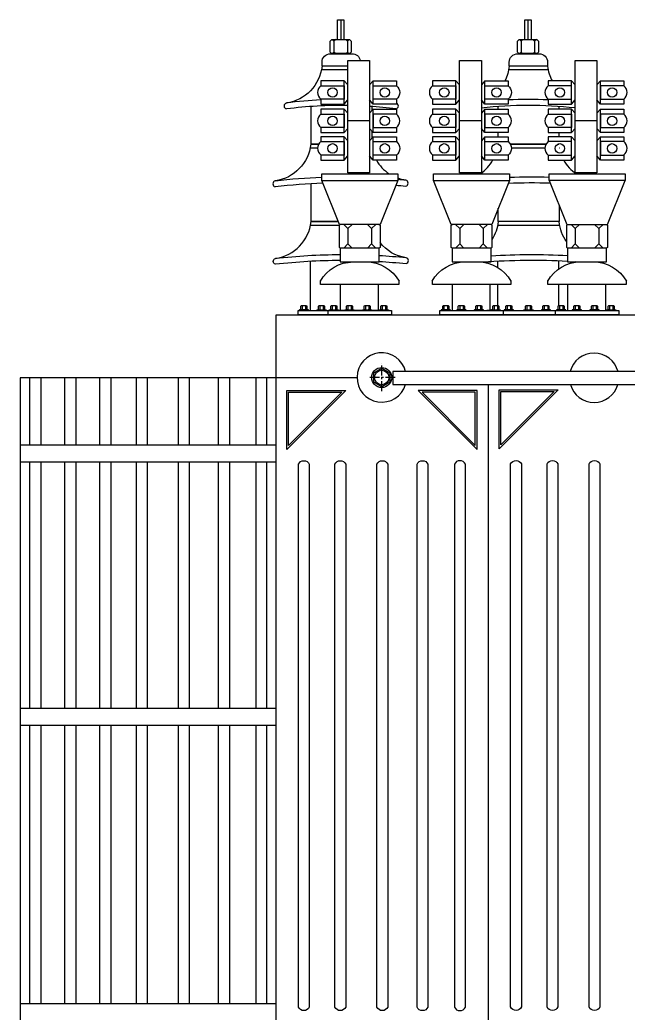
# Model space of a CAD drawing. Header units: millimetres. Extents: x 20927 to 53748, y 38421 to 54891.
# Drawn here: x 49194 to 50182, y 39527 to 41141 of the extents above; entities that cross this region are included whole.
import ezdxf

# ---------------------------------------------------------------- set-up
doc = ezdxf.new("R2010")
doc.units = ezdxf.units.MM
doc.linetypes.add('CENTERX2', pattern=[101.6, 63.5, -12.7, 12.7, -12.7])
doc.layers.add('DETAIL', color=4, linetype='Continuous')
doc.layers.add('TRANS', color=2, linetype='Continuous')

msp = doc.modelspace()

# ---------------------------------------------------------------- linework, layer by layer
at = {"layer": 'DETAIL', "color": 241, "ltscale": 0.25}
for p, q in [((49715.1, 41140.9), (49715.1, 41109.1)), ((50019.3, 41140.9), (50019.3, 41109.1)), ((49704.1, 41106.4), (49704.1, 41088.6)), ((49726.1, 41106.4), (49726.1, 41088.6)), ((50008.3, 41106.4), (50011.1, 41109.1)), ((50030.2, 41106.4), (50027.5, 41109.1)), ((50008.3, 41088.6), (50011.1, 41085.8)), ((50030.2, 41088.6), (50027.5, 41085.8)), ((49767.8, 41033.9), (49805.7, 41033.9)), ((49767.8, 41012.2), (49767.8, 41033.9)), ((49949.4, 41033.9), (49987.3, 41033.9)), ((49949.4, 41012.2), (49949.4, 41033.9)), ((50090.2, 41033.9), (50052.3, 41033.9)), ((50090.2, 41012.2), (50090.2, 41033.9)), ((49805.7, 41012.2), (49767.8, 41012.2)), ((49987.3, 41012.2), (49949.4, 41012.2)), ((50052.3, 41012.2), (50090.2, 41012.2)), ((49767.8, 40943), (49805.7, 40943)), ((49767.8, 40921.3), (49767.8, 40943)), ((49949.4, 40943), (49987.3, 40943)), ((49949.4, 40921.3), (49949.4, 40943)), ((50090.2, 40943), (50052.3, 40943)), ((50090.2, 40921.3), (50090.2, 40943)), ((49805.7, 40921.3), (49767.8, 40921.3)), ((49987.3, 40921.3), (49949.4, 40921.3)), ((50052.3, 40921.3), (50090.2, 40921.3)), ((49726.9, 40801.7), (49733.7, 40808.5)), ((49765.2, 40801.7), (49758.4, 40808.5)), ((49908.5, 40801.7), (49915.3, 40808.5)), ((49946.8, 40801.7), (49940, 40808.5)), ((50096.2, 40801.7), (50096.2, 40776.8)), ((50134.6, 40801.7), (50134.6, 40776.8)), ((49726.9, 40776.8), (49733.7, 40769.9)), ((49765.2, 40776.8), (49758.4, 40769.9)), ((49908.5, 40776.8), (49915.3, 40769.9)), ((49946.8, 40776.8), (49940, 40769.9)), ((49652.6, 40676), (49652.6, 40670.6)), ((49658.1, 40676), (49658.1, 40670.6)), ((49681.3, 40676), (49682, 40676.7)), ((49681.3, 40670.6), (49682, 40669.9)), ((49686.7, 40676), (49686.1, 40676.7)), ((49686.7, 40670.6), (49686.1, 40669.9)), ((49701.3, 40676), (49701.3, 40670.6)), ((49706.8, 40676), (49706.8, 40670.6)), ((49726.8, 40676), (49726.8, 40670.6)), ((49732.2, 40676), (49732.2, 40670.6)), ((49755.3, 40676), (49755.3, 40670.6)), ((49760.8, 40676), (49760.8, 40670.6)), ((49782.5, 40676), (49782.5, 40670.6)), ((49788, 40676), (49788, 40670.6)), ((49882.9, 40676), (49882.9, 40670.6)), ((49888.4, 40676), (49888.4, 40670.6)), ((49908.4, 40676), (49908.4, 40670.6)), ((49913.9, 40676), (49913.9, 40670.6)), ((49937, 40676), (49937, 40670.6)), ((49942.4, 40676), (49942.4, 40670.6)), ((49969.6, 40676), (49969.6, 40670.6)), ((49985.5, 40676), (49985.5, 40670.6)), ((49990.9, 40676), (49990.9, 40670.6)), ((50017.5, 40676), (50018.1, 40676.7)), ((50017.5, 40670.6), (50018.1, 40669.9)), ((50022.9, 40676), (50022.3, 40676.7)), ((50022.9, 40670.6), (50022.3, 40669.9)), ((50045.9, 40676), (50045.9, 40670.6)), ((50051.4, 40676), (50051.4, 40670.6)), ((50070.7, 40676), (50070.7, 40670.6)), ((50076.2, 40676), (50076.2, 40670.6)), ((50096.1, 40676), (50096.1, 40670.6)), ((50101.6, 40676), (50101.6, 40670.6)), ((50124.7, 40676), (50124.7, 40670.6)), ((50130.2, 40676), (50130.2, 40670.6)), ((50151.9, 40676), (50151.9, 40670.6)), ((50157.4, 40676), (50157.4, 40670.6))]:
    msp.add_line(p, q, dxfattribs=at)
at = {"layer": 'DETAIL', "ltscale": 0.25}
for p, q in [((49720.8, 41042), (49726.6, 41035.5)), ((49767.8, 41042), (49761.9, 41035.5)), ((49902.4, 41042), (49908.2, 41035.5)), ((49949.4, 41042), (49943.6, 41035.5)), ((50090.2, 41042), (50096, 41035.5)), ((50137.1, 41042), (50131.3, 41035.5)), ((49720.8, 41004.1), (49726.6, 41010.7)), ((49767.8, 41004.1), (49761.9, 41010.7)), ((49902.4, 41004.1), (49908.2, 41010.7)), ((49949.4, 41004.1), (49943.6, 41010.7)), ((50090.2, 41004.1), (50096, 41010.7)), ((50137.1, 41004.1), (50131.3, 41010.7)), ((49720.8, 40995.8), (49726.6, 40989.3)), ((49767.8, 40995.8), (49761.9, 40989.3)), ((49902.4, 40995.8), (49908.2, 40989.3)), ((49949.4, 40995.8), (49943.6, 40989.3)), ((50090.2, 40995.8), (50096, 40989.3)), ((50137.1, 40995.8), (50131.3, 40989.3)), ((49761.9, 40976.9), (49726.6, 40976.9)), ((49943.6, 40976.9), (49908.2, 40976.9)), ((50131.3, 40976.9), (50096, 40976.9)), ((49720.8, 40957.9), (49726.6, 40964.5)), ((49767.8, 40957.9), (49761.9, 40964.5)), ((49902.4, 40957.9), (49908.2, 40964.5)), ((49949.4, 40957.9), (49943.6, 40964.5)), ((50090.2, 40957.9), (50096, 40964.5)), ((50137.1, 40957.9), (50131.3, 40964.5)), ((49720.8, 40951.1), (49726.6, 40944.6)), ((49767.8, 40951.1), (49761.9, 40944.6)), ((49902.4, 40951.1), (49908.2, 40944.6)), ((49949.4, 40951.1), (49943.6, 40944.6)), ((50090.2, 40951.1), (50096, 40944.6)), ((50137.1, 40951.1), (50131.3, 40944.6)), ((49720.8, 40913.2), (49726.6, 40919.8)), ((49767.8, 40913.2), (49761.9, 40919.8)), ((49902.4, 40913.2), (49908.2, 40919.8)), ((49949.4, 40913.2), (49943.6, 40919.8)), ((50090.2, 40913.2), (50096, 40919.8)), ((50137.1, 40913.2), (50131.3, 40919.8)), ((49684.4, 40880), (49684.4, 40890.7)), ((49684.4, 40890.7), (49807.7, 40890.7)), ((49807.7, 40890.7), (49807.7, 40880)), ((49866, 40880), (49866, 40890.7)), ((49866, 40890.7), (49989.3, 40890.7)), ((49989.3, 40890.7), (49989.3, 40880)), ((50053.8, 40880), (50053.8, 40890.7)), ((50053.8, 40890.7), (50177.1, 40890.7)), ((50177.1, 40890.7), (50177.1, 40880)), ((49665.7, 40748.5), (49665.7, 40668.9)), ((49969.9, 40748.5), (49969.9, 40738.7)), ((50068.8, 40749), (50068.8, 40735.9)), ((49714.3, 40710.7), (49714.3, 40668.9)), ((49776, 40710.7), (49776, 40668.9)), ((49896, 40710.7), (49896, 40668.9)), ((49957.6, 40710.7), (49957.6, 40668.9)), ((49969.9, 40710.8), (49969.9, 40676.7)), ((50068.8, 40710.8), (50068.8, 40676.3)), ((50083.7, 40710.7), (50083.7, 40668.9)), ((50145.4, 40710.7), (50145.4, 40668.9)), ((50064, 40661.5), (50064, 40668.5)), ((49210.1, 40449.9), (49210.1, 40559.5)), ((49227.8, 40559.5), (49227.8, 40449.9)), ((49266.9, 40449.9), (49266.9, 40559.5)), ((49284.5, 40559.5), (49284.5, 40449.9)), ((49323.9, 40449.9), (49323.9, 40559.5)), ((49341.6, 40559.5), (49341.6, 40449.9)), ((49383.1, 40449.9), (49383.1, 40559.5)), ((49400.8, 40559.5), (49400.8, 40449.9)), ((49451.4, 40449.9), (49451.4, 40559.5)), ((49469, 40559.5), (49469, 40449.9)), ((49516.6, 40449.9), (49516.6, 40559.5)), ((49534.3, 40559.5), (49534.3, 40449.9)), ((49577.4, 40559.5), (49577.4, 40449.9)), ((49595.1, 40449.9), (49595.1, 40559.5)), ((49609.4, 40449.9), (49193.7, 40449.9)), ((49609.4, 40422.5), (49193.7, 40422.5)), ((49210.1, 40021.9), (49210.1, 40422.5)), ((49227.8, 40422.5), (49227.8, 40021.9)), ((49266.9, 40021.9), (49266.9, 40422.5)), ((49284.5, 40422.5), (49284.5, 40021.9)), ((49323.9, 40021.9), (49323.9, 40422.5)), ((49341.6, 40422.5), (49341.6, 40021.9)), ((49383.1, 40021.9), (49383.1, 40422.5)), ((49400.8, 40422.5), (49400.8, 40021.9)), ((49451.4, 40021.9), (49451.4, 40422.5)), ((49469, 40422.5), (49469, 40021.9)), ((49516.6, 40021.9), (49516.6, 40422.5)), ((49534.3, 40422.5), (49534.3, 40021.9)), ((49577.4, 40422.5), (49577.4, 40021.9)), ((49595.1, 40021.9), (49595.1, 40422.5)), ((49609.4, 40021.9), (49193.7, 40021.9)), ((49609.4, 39994.5), (49193.7, 39994.5)), ((49210.1, 39542.5), (49210.1, 39994.5)), ((49227.8, 39994.5), (49227.8, 39542.5)), ((49266.9, 39542.5), (49266.9, 39994.5)), ((49284.5, 39994.5), (49284.5, 39542.5)), ((49323.9, 39542.5), (49323.9, 39994.5)), ((49341.6, 39994.5), (49341.6, 39542.5)), ((49383.1, 39542.5), (49383.1, 39994.5)), ((49400.8, 39994.5), (49400.8, 39542.5)), ((49451.4, 39542.5), (49451.4, 39994.5)), ((49469, 39994.5), (49469, 39542.5)), ((49516.6, 39542.5), (49516.6, 39994.5)), ((49534.3, 39994.5), (49534.3, 39542.5)), ((49577.4, 39994.5), (49577.4, 39542.5)), ((49595.1, 39542.5), (49595.1, 39994.5)), ((49609.4, 39542.5), (49193.7, 39542.5))]:
    msp.add_line(p, q, dxfattribs=at)
at = {"layer": 'DETAIL', "color": 241, "linetype": 'CENTERX2', "ltscale": 0.25}
for p, q in [((49782, 40537.9), (49782, 40582.8)), ((49803.5, 40559.8), (49759.9, 40559.8))]:
    msp.add_line(p, q, dxfattribs=at)
at = {"layer": 'DETAIL', "ltscale": 0.25}
for points in [[(49709.8, 41109.1), (49709.8, 41140.9), (49720.4, 41140.9), (49720.4, 41109.1)], [(50014, 41109.1), (50014, 41140.9), (50024.6, 41140.9), (50024.6, 41109.1)], [(49700.7, 41085.8), (49698, 41088.6), (49698, 41106.4), (49700.7, 41109.1), (49729.5, 41109.1), (49732.2, 41106.4), (49732.2, 41088.6), (49729.5, 41085.8)], [(50004.9, 41085.8), (50002.2, 41088.6), (50002.2, 41106.4), (50004.9, 41109.1), (50033.7, 41109.1), (50036.4, 41106.4), (50036.4, 41088.6), (50033.7, 41085.8)], [(49729.5, 41086.2), (49700.7, 41086.2)], [(50033.7, 41086.2), (50004.9, 41086.2)], [(49765.4, 41000.1), (49765.4, 40993.2)], [(49970.7, 40995.8), (49970.7, 41000.1)], [(50069.6, 41000.1), (50069.6, 40995.8)], [(49765.4, 40960.6), (49765.4, 40948.5)], [(49970.7, 40951.1), (49970.7, 40957.9)], [(50069.6, 40957.9), (50069.6, 40951.1)], [(50069.6, 40939.6), (50069.6, 40939), (50067.9, 40939), (50069.6, 40939)], [(50070.1, 40839.2), (50070.1, 40813.1), (49971.2, 40813.1), (49971.2, 40834.7)], [(49777.7, 40808.5), (49779.1, 40807.2), (49779.1, 40771.3), (49777.7, 40769.9), (49714.3, 40769.9), (49713, 40771.3), (49713, 40807.2), (49714.3, 40808.5)], [(49959.3, 40808.5), (49960.7, 40807.2), (49960.7, 40771.3), (49959.3, 40769.9), (49896, 40769.9), (49894.6, 40771.3), (49894.6, 40807.2), (49896, 40808.5)], [(50147.1, 40808.5), (50148.5, 40807.2), (50148.5, 40771.3), (50147.1, 40769.9), (50083.7, 40769.9), (50082.4, 40771.3), (50082.4, 40807.2), (50083.7, 40808.5)], [(49714.3, 40769.9), (49714.3, 40747.5), (49777.7, 40747.5), (49777.7, 40769.9)], [(49896, 40769.9), (49896, 40747.5), (49959.3, 40747.5), (49959.3, 40769.9)], [(50083.7, 40769.9), (50083.7, 40747.5), (50147.1, 40747.5), (50147.1, 40769.9)], [(49809.7, 40717.2), (49809.7, 40710.8), (49682.4, 40710.8), (49682.4, 40717.2)], [(49991.3, 40717.2), (49991.3, 40710.8), (49864, 40710.8), (49864, 40717.2)], [(50179.1, 40717.2), (50179.1, 40710.8), (50051.8, 40710.8), (50051.8, 40717.2)], [(49786.1, 40661.5), (49645.9, 40661.5), (49645.9, 40668.5), (49797.5, 40668.5), (49797.5, 40661.5), (49694.6, 40661.5), (49694.6, 40668.5)], [(49979.1, 40668.5), (49979.1, 40661.5)]]:
    msp.add_lwpolyline(points, dxfattribs=at)
at = {"layer": 'DETAIL', "color": 241, "ltscale": 0.25}
for points in [[(49706.9, 41109.1), (49704.1, 41106.4), (49701.4, 41109.1)], [(49728.8, 41109.1), (49726.1, 41106.4), (49723.3, 41109.1)], [(50005.6, 41109.1), (50008.3, 41106.4), (50008.3, 41088.6), (50005.6, 41085.8)], [(50033, 41109.1), (50030.2, 41106.4), (50030.2, 41088.6), (50033, 41085.8)], [(49706.9, 41085.8), (49704.1, 41088.6), (49701.4, 41085.8)], [(49728.8, 41085.8), (49726.1, 41088.6), (49723.3, 41085.8)], [(49726.6, 41059.7), (49683.8, 41059.7)], [(50052.3, 41059.7), (49988, 41059.7)], [(49665.6, 40933.2), (49677.6, 40933.2)], [(49970.7, 40939.4), (49970.7, 40939), (49971.6, 40939), (49970.7, 40939)], [(49992.6, 40933.2), (50047, 40933.2)], [(50070.3, 40933.2), (50070.5, 40933.2)], [(49666.1, 40807.3), (49713.1, 40807.3)], [(49720, 40808.5), (49726.9, 40801.7), (49726.9, 40776.8), (49720, 40769.9)], [(49772.1, 40808.5), (49765.2, 40801.7), (49765.2, 40776.8), (49772.1, 40769.9)], [(49901.6, 40808.5), (49908.5, 40801.7), (49908.5, 40776.8), (49901.6, 40769.9)], [(49953.7, 40808.5), (49946.8, 40801.7), (49946.8, 40776.8), (49953.7, 40769.9)], [(49970.3, 40807.3), (50071, 40807.3)], [(50103.1, 40808.5), (50096.2, 40801.7), (50089.4, 40808.5)], [(50127.7, 40808.5), (50134.6, 40801.7), (50141.4, 40808.5)], [(50103.1, 40769.9), (50096.2, 40776.8), (50089.4, 40769.9)], [(50127.7, 40769.9), (50134.6, 40776.8), (50141.4, 40769.9)], [(49651.2, 40669.9), (49650.5, 40670.6), (49650.5, 40676), (49651.2, 40676.7), (49659.6, 40676.7), (49660.3, 40676), (49660.3, 40670.6), (49659.6, 40669.9)], [(49652, 40676.7), (49652.6, 40676), (49653.3, 40676.7)], [(49652, 40669.9), (49652.6, 40670.6), (49653.3, 40669.9)], [(49658.8, 40676.7), (49658.1, 40676), (49657.4, 40676.7)], [(49658.8, 40669.9), (49658.1, 40670.6), (49657.4, 40669.9)], [(49679.8, 40669.9), (49679.1, 40670.6), (49679.1, 40676), (49679.8, 40676.7), (49688.2, 40676.7), (49688.9, 40676), (49688.9, 40670.6), (49688.2, 40669.9)], [(49680.6, 40676.7), (49681.3, 40676), (49681.3, 40670.6), (49680.6, 40669.9)], [(49687.4, 40676.7), (49686.7, 40676), (49686.7, 40670.6), (49687.4, 40669.9)], [(49699.8, 40669.9), (49699.1, 40670.6), (49699.1, 40676), (49699.8, 40676.7), (49708.2, 40676.7), (49708.9, 40676), (49708.9, 40670.6), (49708.2, 40669.9)], [(49700.6, 40676.7), (49701.3, 40676), (49702, 40676.7)], [(49700.6, 40669.9), (49701.3, 40670.6), (49702, 40669.9)], [(49707.5, 40676.7), (49706.8, 40676), (49706.1, 40676.7)], [(49707.5, 40669.9), (49706.8, 40670.6), (49706.1, 40669.9)], [(49725.3, 40669.9), (49724.6, 40670.6), (49724.6, 40676), (49725.3, 40676.7), (49733.7, 40676.7), (49734.4, 40676), (49734.4, 40670.6), (49733.7, 40669.9)], [(49726.1, 40676.7), (49726.8, 40676), (49727.4, 40676.7)], [(49726.1, 40669.9), (49726.8, 40670.6), (49727.4, 40669.9)], [(49732.9, 40676.7), (49732.2, 40676), (49731.5, 40676.7)], [(49732.9, 40669.9), (49732.2, 40670.6), (49731.5, 40669.9)], [(49753.9, 40669.9), (49753.2, 40670.6), (49753.2, 40676), (49753.9, 40676.7), (49762.3, 40676.7), (49763, 40676), (49763, 40670.6), (49762.3, 40669.9)], [(49754.7, 40676.7), (49755.3, 40676), (49756, 40676.7)], [(49754.7, 40669.9), (49755.3, 40670.6), (49756, 40669.9)], [(49761.5, 40676.7), (49760.8, 40676), (49760.1, 40676.7)], [(49761.5, 40669.9), (49760.8, 40670.6), (49760.1, 40669.9)], [(49781.1, 40669.9), (49780.4, 40670.6), (49780.4, 40676), (49781.1, 40676.7), (49789.5, 40676.7), (49790.2, 40676), (49790.2, 40670.6), (49789.5, 40669.9)], [(49781.9, 40676.7), (49782.5, 40676), (49783.2, 40676.7)], [(49781.9, 40669.9), (49782.5, 40670.6), (49783.2, 40669.9)], [(49788.7, 40676.7), (49788, 40676), (49787.3, 40676.7)], [(49788.7, 40669.9), (49788, 40670.6), (49787.3, 40669.9)], [(49881.5, 40669.9), (49880.8, 40670.6), (49880.8, 40676), (49881.5, 40676.7), (49889.9, 40676.7), (49890.6, 40676), (49890.6, 40670.6), (49889.9, 40669.9)], [(49882.2, 40676.7), (49882.9, 40676), (49883.6, 40676.7)], [(49882.2, 40669.9), (49882.9, 40670.6), (49883.6, 40669.9)], [(49889.1, 40676.7), (49888.4, 40676), (49887.7, 40676.7)], [(49889.1, 40669.9), (49888.4, 40670.6), (49887.7, 40669.9)], [(49906.9, 40669.9), (49906.2, 40670.6), (49906.2, 40676), (49906.9, 40676.7), (49915.3, 40676.7), (49916, 40676), (49916, 40670.6), (49915.3, 40669.9)], [(49907.7, 40676.7), (49908.4, 40676), (49909.1, 40676.7)], [(49907.7, 40669.9), (49908.4, 40670.6), (49909.1, 40669.9)], [(49914.5, 40676.7), (49913.9, 40676), (49913.2, 40676.7)], [(49914.5, 40669.9), (49913.9, 40670.6), (49913.2, 40669.9)], [(49935.5, 40669.9), (49934.8, 40670.6), (49934.8, 40676), (49935.5, 40676.7), (49943.9, 40676.7), (49944.6, 40676), (49944.6, 40670.6), (49943.9, 40669.9)], [(49936.3, 40676.7), (49937, 40676), (49937.7, 40676.7)], [(49936.3, 40669.9), (49937, 40670.6), (49937.7, 40669.9)], [(49943.1, 40676.7), (49942.4, 40676), (49941.8, 40676.7)], [(49943.1, 40669.9), (49942.4, 40670.6), (49941.8, 40669.9)], [(49962.7, 40669.9), (49962, 40670.6), (49962, 40676), (49962.7, 40676.7), (49971.1, 40676.7), (49971.8, 40676), (49971.8, 40670.6), (49971.1, 40669.9)], [(49963.8, 40676.7), (49964.5, 40676), (49964.5, 40670.6), (49963.8, 40669.9)], [(49970.3, 40676.7), (49969.6, 40676), (49969, 40676.7)], [(49970.3, 40669.9), (49969.6, 40670.6), (49969, 40669.9)], [(49984, 40669.9), (49983.3, 40670.6), (49983.3, 40676), (49984, 40676.7), (49992.4, 40676.7), (49993.1, 40676), (49993.1, 40670.6), (49992.4, 40669.9)], [(49984.8, 40676.7), (49985.5, 40676), (49986.1, 40676.7)], [(49984.8, 40669.9), (49985.5, 40670.6), (49986.1, 40669.9)], [(49991.6, 40676.7), (49990.9, 40676), (49990.3, 40676.7)], [(49991.6, 40669.9), (49990.9, 40670.6), (49990.3, 40669.9)], [(50016, 40669.9), (50015.3, 40670.6), (50015.3, 40676), (50016, 40676.7), (50024.4, 40676.7), (50025.1, 40676), (50025.1, 40670.6), (50024.4, 40669.9)], [(50016.8, 40676.7), (50017.5, 40676), (50017.5, 40670.6), (50016.8, 40669.9)], [(50023.6, 40676.7), (50022.9, 40676), (50022.9, 40670.6), (50023.6, 40669.9)], [(50044.4, 40669.9), (50043.7, 40670.6), (50043.7, 40676), (50044.4, 40676.7), (50052.8, 40676.7), (50053.5, 40676), (50053.5, 40670.6), (50052.8, 40669.9)], [(50045.2, 40676.7), (50045.9, 40676), (50046.6, 40676.7)], [(50045.2, 40669.9), (50045.9, 40670.6), (50046.6, 40669.9)], [(50052, 40676.7), (50051.4, 40676), (50050.7, 40676.7)], [(50052, 40669.9), (50051.4, 40670.6), (50050.7, 40669.9)], [(50069.2, 40669.9), (50068.5, 40670.6), (50068.5, 40676), (50069.2, 40676.7), (50077.6, 40676.7), (50078.3, 40676), (50078.3, 40670.6), (50077.6, 40669.9)], [(50070, 40676.7), (50070.7, 40676), (50071.4, 40676.7)], [(50070, 40669.9), (50070.7, 40670.6), (50071.4, 40669.9)], [(50076.9, 40676.7), (50076.2, 40676), (50075.5, 40676.7)], [(50076.9, 40669.9), (50076.2, 40670.6), (50075.5, 40669.9)], [(50094.7, 40669.9), (50094, 40670.6), (50094, 40676), (50094.7, 40676.7), (50103.1, 40676.7), (50103.8, 40676), (50103.8, 40670.6), (50103.1, 40669.9)], [(50095.5, 40676.7), (50096.1, 40676), (50096.8, 40676.7)], [(50095.5, 40669.9), (50096.1, 40670.6), (50096.8, 40669.9)], [(50102.3, 40676.7), (50101.6, 40676), (50100.9, 40676.7)], [(50102.3, 40669.9), (50101.6, 40670.6), (50100.9, 40669.9)], [(50123.3, 40669.9), (50122.6, 40670.6), (50122.6, 40676), (50123.3, 40676.7), (50131.7, 40676.7), (50132.4, 40676), (50132.4, 40670.6), (50131.7, 40669.9)], [(50124, 40676.7), (50124.7, 40676), (50125.4, 40676.7)], [(50124, 40669.9), (50124.7, 40670.6), (50125.4, 40669.9)], [(50130.9, 40676.7), (50130.2, 40676), (50129.5, 40676.7)], [(50130.9, 40669.9), (50130.2, 40670.6), (50129.5, 40669.9)], [(50150.5, 40669.9), (50149.8, 40670.6), (50149.8, 40676), (50150.5, 40676.7), (50158.9, 40676.7), (50159.6, 40676), (50159.6, 40670.6), (50158.9, 40669.9)], [(50151.2, 40676.7), (50151.9, 40676), (50152.6, 40676.7)], [(50151.2, 40669.9), (50151.9, 40670.6), (50152.6, 40669.9)], [(50158.1, 40676.7), (50157.4, 40676), (50156.7, 40676.7)], [(50158.1, 40669.9), (50157.4, 40670.6), (50156.7, 40669.9)]]:
    msp.add_lwpolyline(points, dxfattribs=at)
at = {"layer": 'DETAIL', "ltscale": 0.25}
for points in [[(49684.7, 41065.6), (49684.7, 41072.1, -0.414214), (49698.4, 41085.8), (49733.5, 41085.8, -0.354737), (49746.9, 41075)], [(49804.6, 40872.4, -0.004039), (49820.7, 40870.9, 0.821628), (49820.7, 40880.4, -0.052237), (49807.7, 40883.7)], [(49609.3, 40743.7, -0.821628), (49609.3, 40753.3, 0.340644), (49667, 40813.1), (49711.1, 40813.1), (49667, 40813.1), (49667, 40874.2)], [(49777.7, 40748.4, -0.010913), (49821.2, 40745, 0.821628), (49821.2, 40754.5, -0.196543), (49779.1, 40779)], [(49682.1, 40716.6, -0.26809), (49735.4, 40747.5)], [(49756.6, 40747.5, -0.26809), (49810, 40716.6)], [(49863.7, 40716.6, -0.26809), (49917.1, 40747.5)], [(49938.2, 40747.5, -0.26809), (49991.6, 40716.6)], [(50051.4, 40716.6, -0.26809), (50104.8, 40747.5)], [(50126, 40747.5, -0.26809), (50179.4, 40716.6)]]:
    msp.add_lwpolyline(points, format="xyb", dxfattribs=at)
for points in [[(49726.6, 41075), (49761.9, 41075), (49761.9, 40892.5), (49726.6, 40892.5)], [(49908.2, 41075), (49943.6, 41075), (49943.6, 40892.5), (49908.2, 40892.5)], [(50096, 41075), (50131.3, 41075), (50131.3, 40892.5), (50096, 40892.5)], [(49720.8, 41012.2), (49682.9, 41012.2), (49682.9, 41004.1), (49720.8, 41004.1), (49720.8, 41042), (49682.9, 41042), (49682.9, 41033.9), (49720.8, 41033.9)], [(49902.4, 41012.2), (49864.5, 41012.2), (49864.5, 41004.1), (49902.4, 41004.1), (49902.4, 41042), (49864.5, 41042), (49864.5, 41033.9), (49902.4, 41033.9)], [(50137.1, 41012.2), (50175, 41012.2), (50175, 41004.1), (50137.1, 41004.1), (50137.1, 41042), (50175, 41042), (50175, 41033.9), (50137.1, 41033.9)], [(49720.8, 40966), (49682.9, 40966), (49682.9, 40957.9), (49720.8, 40957.9), (49720.8, 40995.8), (49682.9, 40995.8), (49682.9, 40987.7), (49720.8, 40987.7)], [(49767.8, 40966), (49805.7, 40966), (49805.7, 40957.9), (49767.8, 40957.9), (49767.8, 40995.8), (49805.7, 40995.8), (49805.7, 40987.7), (49767.8, 40987.7)], [(49902.4, 40966), (49864.5, 40966), (49864.5, 40957.9), (49902.4, 40957.9), (49902.4, 40995.8), (49864.5, 40995.8), (49864.5, 40987.7), (49902.4, 40987.7)], [(49949.4, 40966), (49987.3, 40966), (49987.3, 40957.9), (49949.4, 40957.9), (49949.4, 40995.8), (49987.3, 40995.8), (49987.3, 40987.7), (49949.4, 40987.7)], [(50090.2, 40966), (50052.3, 40966), (50052.3, 40957.9), (50090.2, 40957.9), (50090.2, 40995.8), (50052.3, 40995.8), (50052.3, 40987.7), (50090.2, 40987.7)], [(50137.1, 40966), (50175, 40966), (50175, 40957.9), (50137.1, 40957.9), (50137.1, 40995.8), (50175, 40995.8), (50175, 40987.7), (50137.1, 40987.7)], [(49720.8, 40921.3), (49682.9, 40921.3), (49682.9, 40913.2), (49720.8, 40913.2), (49720.8, 40951.1), (49682.9, 40951.1), (49682.9, 40943), (49720.8, 40943)], [(49902.4, 40921.3), (49864.5, 40921.3), (49864.5, 40913.2), (49902.4, 40913.2), (49902.4, 40951.1), (49864.5, 40951.1), (49864.5, 40943), (49902.4, 40943)], [(50137.1, 40921.3), (50175, 40921.3), (50175, 40913.2), (50137.1, 40913.2), (50137.1, 40951.1), (50175, 40951.1), (50175, 40943), (50137.1, 40943)], [(49807.7, 40880), (49779.1, 40808.5), (49713, 40808.5), (49684.4, 40880)], [(49989.3, 40880), (49960.7, 40808.5), (49894.6, 40808.5), (49866, 40880)], [(50053.8, 40880), (50082.4, 40808.5), (50148.5, 40808.5), (50177.1, 40880)], [(50166.8, 40661.5), (49876.2, 40661.5), (49876.2, 40668.5), (50166.8, 40668.5)], [(49799.7, 40548.6), (50453.9, 40548.6), (50453.9, 40569.4), (49799.7, 40569.4)], [(49627.8, 40538.7), (49723.6, 40538.7), (49627.8, 40442.9)], [(49936.6, 40538.7), (49840.7, 40538.7), (49936.6, 40442.9)], [(49972.8, 40539.6), (50068.7, 40539.6), (49972.8, 40443.7)]]:
    msp.add_lwpolyline(points, close=True, dxfattribs=at)
at = {"layer": 'DETAIL', "color": 241, "ltscale": 0.25}
for points in [[(49988.9, 41065.6), (49988.9, 41072.1, -0.414214), (50002.6, 41085.8), (50037.7, 41085.8, -0.414214), (50051.3, 41072.1), (50051.3, 41065.6), (49988.9, 41065.6, -0.091155), (49981.8, 41042)], [(49726.6, 41065.6), (49684.7, 41065.6, -0.340644), (49627, 41005.7, 0.821628), (49627, 40996.2)], [(49666.5, 41000.1), (49666.5, 40939), (49679.4, 40939), (49666.5, 40939, -0.340644), (49608.8, 40879.2, 0.821628), (49608.8, 40869.6)], [(50082.4, 40780.2, -0.1389), (50070.1, 40813.1), (49971.2, 40813.1, -0.116302), (49960.7, 40783.7)], [(49722.6, 40668.5, -1.027334), (49722.6, 40669.9), (49736.3, 40669.9, -1.027334), (49736.3, 40668.5), (49697.2, 40668.5, -1.027334), (49697.2, 40669.9), (49710.9, 40669.9, -1.027334), (49710.9, 40668.5)], [(49751.2, 40668.5, -1.027334), (49751.2, 40669.9), (49764.9, 40669.9, -1.027334), (49764.9, 40668.5), (49737.6, 40668.5)], [(49778.4, 40668.5, -1.027334), (49778.4, 40669.9), (49792.1, 40669.9, -1.027334), (49792.1, 40668.5), (49767.1, 40668.5)], [(49957.6, 40669.9), (49973.8, 40669.9, -1.027334), (49973.8, 40668.5), (49952.7, 40668.5)], [(50080.3, 40668.5, 1.027334), (50080.3, 40669.9), (50066.6, 40669.9, 1.027334), (50066.6, 40668.5), (50084.9, 40668.5)]]:
    msp.add_lwpolyline(points, format="xyb", dxfattribs=at)
at = {"layer": 'DETAIL', "ltscale": 0.25}
for points in [[(49805.7, 41012.2), (49805.7, 41004.1), (49767.8, 41004.1), (49767.8, 41042), (49805.7, 41042), (49805.7, 41033.9, -0.489677)], [(49987.3, 41012.2), (49987.3, 41004.1), (49949.4, 41004.1), (49949.4, 41042), (49987.3, 41042), (49987.3, 41033.9, -0.489677)], [(50052.3, 41012.2), (50052.3, 41004.1), (50090.2, 41004.1), (50090.2, 41042), (50052.3, 41042), (50052.3, 41033.9, 0.489677)], [(49805.7, 40921.3), (49805.7, 40913.2), (49767.8, 40913.2), (49767.8, 40951.1), (49805.7, 40951.1), (49805.7, 40943, -0.489677)], [(49987.3, 40921.3), (49987.3, 40913.2), (49949.4, 40913.2), (49949.4, 40951.1), (49987.3, 40951.1), (49987.3, 40943, -0.489677)], [(50052.3, 40921.3), (50052.3, 40913.2), (50090.2, 40913.2), (50090.2, 40951.1), (50052.3, 40951.1), (50052.3, 40943, 0.489677)], [(50008.8, 40419.3), (50008.8, 39537.2, -0.644129), (49991.2, 39537.2), (49991.2, 40419.3, -0.644129)], [(50068, 40419.3), (50068, 39537.2, -0.644129), (50050.4, 39537.2), (50050.4, 40419.3, -0.644129)], [(50136.3, 40419.3), (50136.3, 39537.2, -0.644129), (50118.6, 39537.2), (50118.6, 40419.3, -0.644129)], [(49664, 40419), (49664, 39536.9, -0.644129), (49646.4, 39536.9), (49646.4, 40419, -0.644129)], [(49723.2, 40419), (49723.2, 39536.9, -0.644129), (49705.6, 39536.9), (49705.6, 40419, -0.644129)], [(49791.5, 40419), (49791.5, 39536.9, -0.644129), (49773.9, 39536.9), (49773.9, 40419, -0.644129)], [(49856.8, 40419), (49856.8, 39536.9, -0.644129), (49839.1, 39536.9), (49839.1, 40419, -0.644129)], [(49899.9, 40419), (49899.9, 39536.9, 0.644129), (49917.6, 39536.9), (49917.6, 40419, 0.644129)]]:
    msp.add_lwpolyline(points, format="xyb", close=True, dxfattribs=at)
at = {"layer": 'DETAIL', "color": 241, "ltscale": 0.25}
for points in [[(49990.8, 40939), (50048.8, 40939)], [(49781.7, 40544.8), (49768.7, 40552.3), (49768.7, 40567.3), (49781.7, 40574.8), (49794.7, 40567.3), (49794.7, 40552.3)], [(49630.5, 40536), (49717, 40536), (49630.5, 40449.5)], [(49933.8, 40536), (49847.3, 40536), (49933.8, 40449.5)], [(49975.5, 40536.9), (50062, 40536.9), (49975.5, 40450.4)]]:
    msp.add_lwpolyline(points, close=True, dxfattribs=at)
for points in [[(49648.5, 40668.5), (49662.2, 40668.5, 1.027334), (49662.2, 40669.9), (49648.5, 40669.9, 1.027334)], [(49690.9, 40668.5), (49677.2, 40668.5, -1.027334), (49677.2, 40669.9), (49690.9, 40669.9, -1.027334)], [(49878.8, 40668.5), (49892.5, 40668.5, 1.027334), (49892.5, 40669.9), (49878.8, 40669.9, 1.027334)], [(49904.3, 40669.9, 1.027334), (49904.3, 40668.5), (49918, 40668.5, 1.027334), (49918, 40669.9)], [(49932.9, 40668.5), (49946.6, 40668.5, 1.027334), (49946.6, 40669.9), (49932.9, 40669.9, 1.027334)], [(49981.3, 40669.9, 1.027334), (49981.3, 40668.5), (49995, 40668.5, 1.027334), (49995, 40669.9)], [(50027, 40668.5), (50013.3, 40668.5, -1.027334), (50013.3, 40669.9), (50027, 40669.9, -1.027334)], [(50041.8, 40668.5), (50055.5, 40668.5, 1.027334), (50055.5, 40669.9), (50041.8, 40669.9, 1.027334)], [(50092, 40668.5), (50105.7, 40668.5, 1.027334), (50105.7, 40669.9), (50092, 40669.9, 1.027334)], [(50120.6, 40668.5), (50134.3, 40668.5, 1.027334), (50134.3, 40669.9), (50120.6, 40669.9, 1.027334)], [(50161.5, 40668.5), (50147.8, 40668.5, -1.027334), (50147.8, 40669.9), (50161.5, 40669.9, -1.027334)]]:
    msp.add_lwpolyline(points, format="xyb", close=True, dxfattribs=at)
for centre, radius in [((49701.8, 41023), 7.65), ((49786.7, 41023), 7.65), ((49883.4, 41023), 7.65), ((49968.3, 41023), 7.65), ((50071.2, 41023), 7.65), ((50156.1, 41023), 7.65), ((49701.8, 40976.8), 7.65), ((49786.7, 40976.8), 7.65), ((49883.4, 40976.8), 7.65), ((49968.3, 40976.8), 7.65), ((50071.2, 40976.8), 7.65), ((50156.1, 40976.8), 7.65), ((49701.8, 40932.1), 7.65), ((49786.7, 40932.1), 7.65), ((49883.4, 40932.1), 7.65), ((49968.3, 40932.1), 7.65), ((50071.2, 40932.1), 7.65), ((50156.1, 40932.1), 7.65), ((49781.7, 40559.8), 16.3), ((49781.7, 40559.8), 11.7)]:
    msp.add_circle(centre, radius, dxfattribs=at)
at = {"layer": 'DETAIL', "ltscale": 0.25}
for centre, radius, start, end in [((50119, 41073.1), 68.1, 186.3347, 207.1682), ((49921.3, 41073.1), 68.1, 289.1251, 290.2669), ((50119, 41073.1), 68.1, 249.2327, 250.2122), ((49716, 40296.9), 704.9, 89.1365, 97.2459), ((49716, 40296.9), 704.9, 82.7541, 86.2586), ((49803.9, 41001), 4.88, 281.1851, 69.0012), ((50020.1, 40296.9), 704.9, 83.8245, 96.2362), ((49829.6, 40944.2), 64.4, 208.7618, 236.226), ((49903, 40946.6), 68.1, 304.8528, 330.6994), ((50133.8, 40944.2), 64.4, 208.7618, 236.226), ((49720.5, 39875.8), 1000.1, 91.963, 96.4129), ((50024.7, 39875.8), 1000.1, 88.2294, 92.1374), ((49721, 39749.9), 1000.1, 90.3819, 96.4129), ((50025.2, 39749.9), 1000.1, 86.6446, 94.5038), ((50025.2, 39749.9), 1000.1, 85.7478, 85.9409)]:
    msp.add_arc(centre, radius, start, end, dxfattribs=at)
at = {"layer": 'DETAIL', "color": 241, "ltscale": 0.25}
for centre, radius, start, end in [((49691.3, 41023.1), 13.7, 127.8201, 232.1799), ((49872.9, 41023.1), 13.7, 127.8201, 232.1799), ((50166.6, 41023.1), 13.7, 307.8201, 52.1799), ((49716, 40306.6), 704.9, 92.6906, 97.2459), ((49716, 40306.6), 704.9, 86.2012, 86.2586), ((50020.1, 40306.6), 704.9, 96.0095, 96.2362), ((50020.1, 40306.6), 704.9, 87.3885, 92.6719), ((50020.1, 40306.6), 704.9, 83.8245, 84.046), ((49691.3, 40976.9), 13.7, 127.8201, 232.1799), ((49797.2, 40976.9), 13.7, 307.8201, 52.1799), ((49872.9, 40976.9), 13.7, 127.8201, 232.1799), ((49978.9, 40976.9), 13.7, 307.8201, 52.1799), ((50060.7, 40976.9), 13.7, 127.8201, 232.1799), ((50166.6, 40976.9), 13.7, 307.8201, 52.1799), ((49691.3, 40932.2), 13.7, 127.8201, 232.1799), ((49872.9, 40932.2), 13.7, 127.8201, 232.1799), ((50166.6, 40932.2), 13.7, 307.8201, 52.1799), ((49720.5, 39885.2), 1000.1, 92.0707, 96.4129), ((49720.5, 39885.2), 1000.1, 84.2493, 84.999), ((50024.7, 39885.2), 1000.1, 88.3346, 92.0272), ((49721, 39759.1), 1000.1, 90.3819, 96.4129), ((49721, 39759.1), 1000.1, 84.2493, 86.7503), ((50025.2, 39759.1), 1000.1, 86.6446, 93.7762), ((49709.1, 40669.2), 0.704, 268.4551, 271.5449), ((49960, 40669.2), 0.704, 88.4551, 271.5449), ((49781.7, 40559.8), 40.1, 13.8769, 343.7511), ((50126.8, 40559.5), 40.1, 14.2944, 165.7056), ((50126.8, 40559.5), 40.1, 195.8276, 344.1724)]:
    msp.add_arc(centre, radius, start, end, dxfattribs=at)
at = {"layer": 'TRANS', "ltscale": 0.25}
msp.add_line((49954.7, 40548.6), (49954.7, 39416.4), dxfattribs=at)
msp.add_lwpolyline([(49610, 39405.5), (49610, 40661.5), (50644.1, 40661.5), (50644.1, 39405.5)], dxfattribs=at)
at = {"layer": 'TRANS'}
msp.add_lwpolyline([(49741.6, 40559.5), (49194.3, 40559.5), (49194.3, 39405.5), (49741.6, 39405.5)], dxfattribs=at)

doc.saveas('drawing.dxf')
